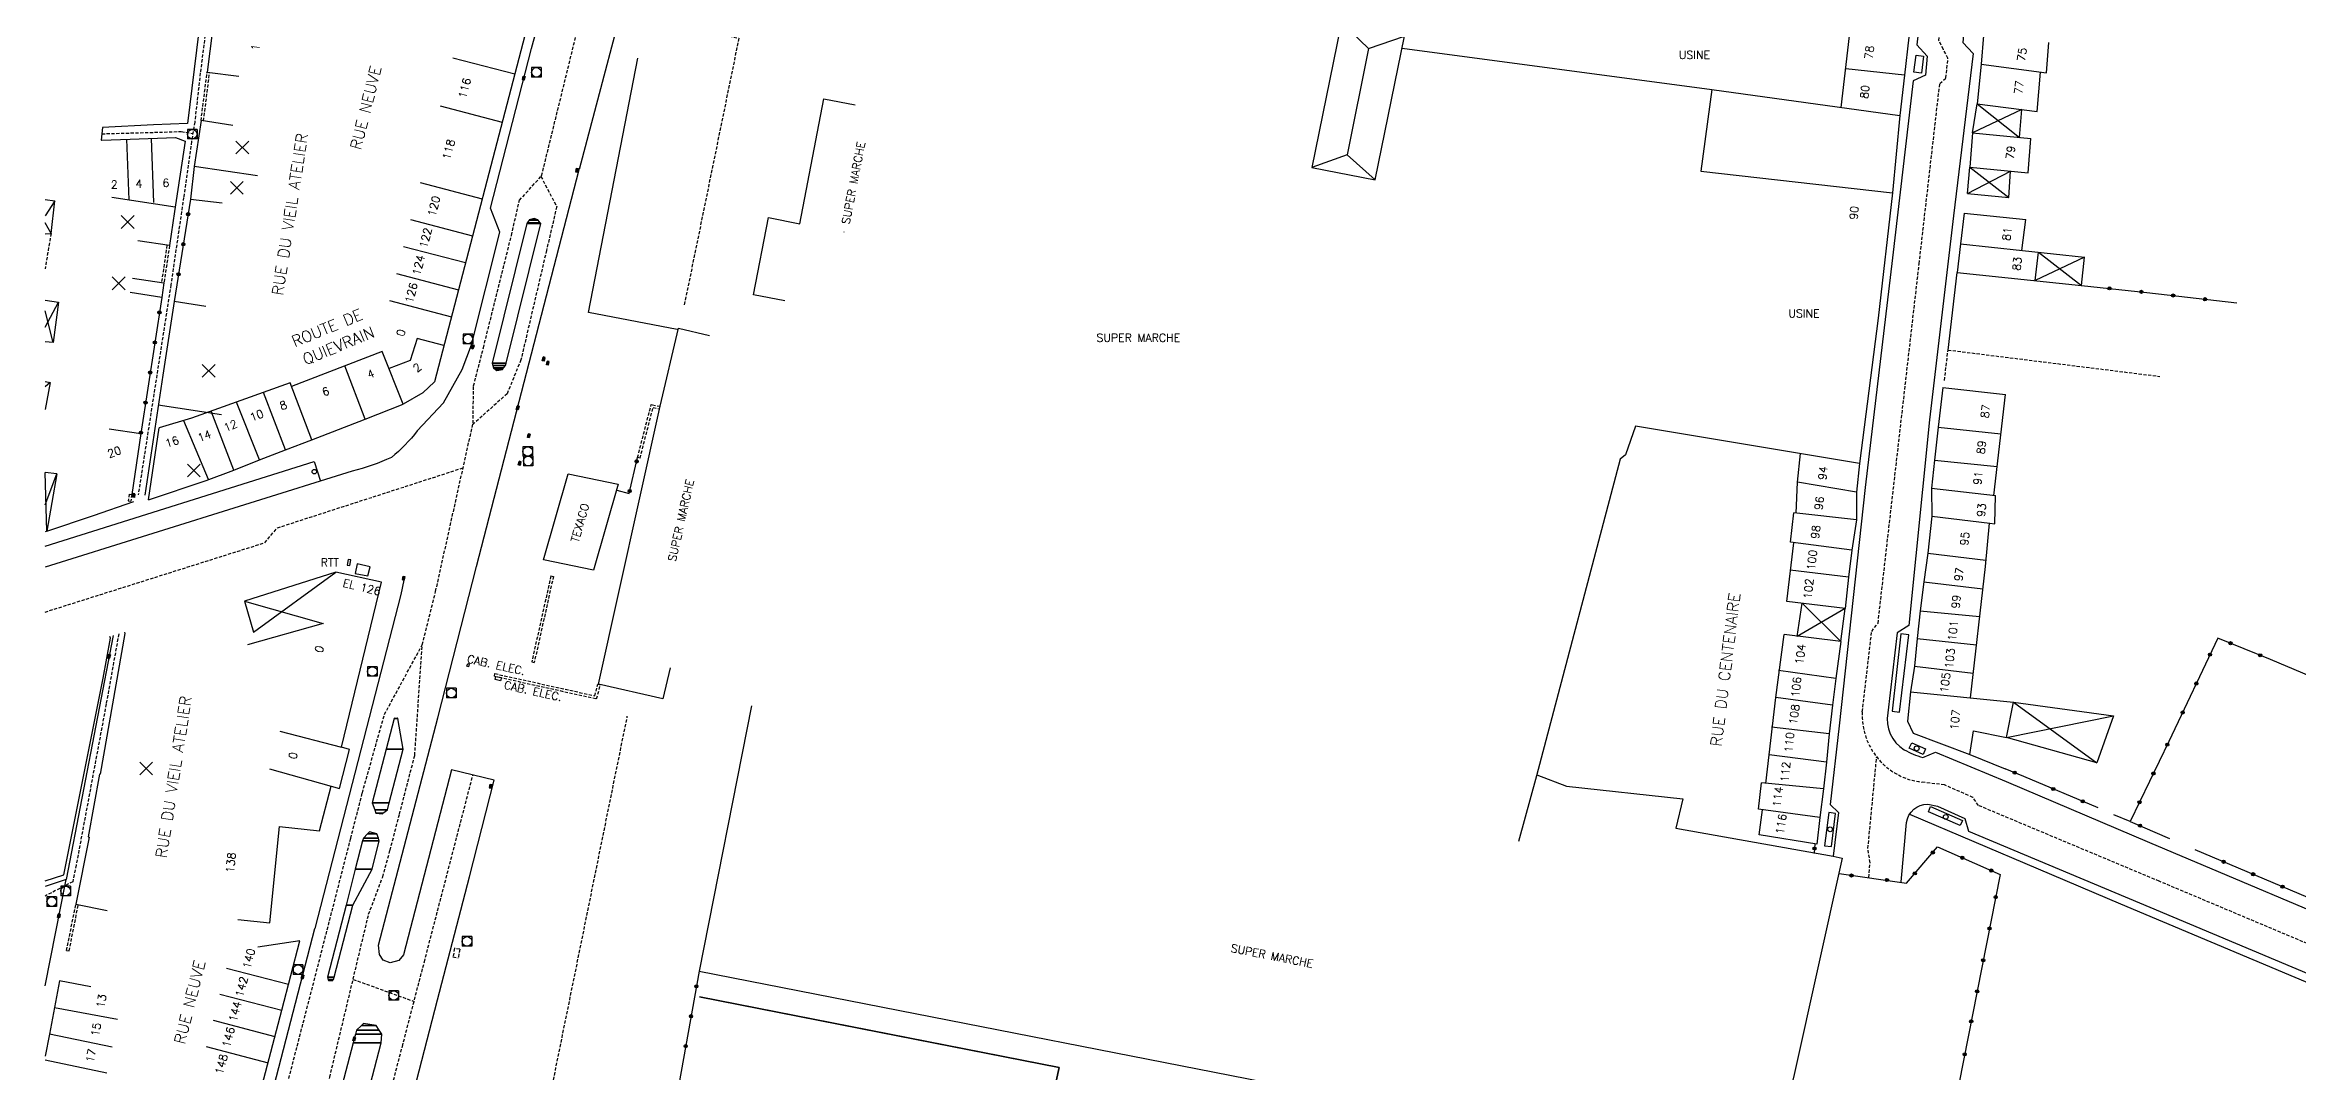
# Model space of a CAD drawing. Header units: millimetres. Extents: x 109000 to 110000, y 124000 to 125001.
# Drawn here: x 109000 to 109352, y 124335.9 to 124496.3 of the extents above; entities that cross this region are included whole.
import ezdxf
from ezdxf.enums import TextEntityAlignment as Align

# ---------------------------------------------------------------- set-up
doc = ezdxf.new("R2010")
doc.units = ezdxf.units.MM
doc.linetypes.add('DASHED', pattern=[0.75, 0.5, -0.25])
doc.layers.get('0').update_dxf_attribs({"linetype": 'CONTINUOUS'})
for name, color, linetype in [('W0001', 6, 'DASHED'), ('W0008', 7, 'CONTINUOUS'), ('W0100', 7, 'CONTINUOUS'), ('W0112', 1, 'DASHED'), ('W0322', 7, 'CONTINUOUS'), ('W0400', 7, 'CONTINUOUS'), ('W0420', 7, 'CONTINUOUS'), ('W0984', 7, 'CONTINUOUS'), ('W0989', 7, 'CONTINUOUS'), ('W0991', 7, 'CONTINUOUS'), ('W1102', 7, 'CONTINUOUS')]:
    doc.layers.add(name, color=color, linetype=linetype)
doc.styles.get("Standard").update_dxf_attribs({"font": 'romans.shx', "width": 0.85})

# ---------------------------------------------------------------- blocks, each defined once
blk = doc.blocks.new('t991o')
at = {"color": 0, "linetype": 'Continuous'}
for p, q in [((-1, 1), (1, -1)), ((-1, -1), (1, 1))]:
    blk.add_line(p, q, dxfattribs=at)
blk = doc.blocks.new('t322o')
at = {"color": 0, "linetype": 'Continuous'}
for radius in [0.25, 0.15]:
    blk.add_circle((0, 0), radius, dxfattribs=at)
blk = doc.blocks.new('T420')
for p, q in [((0.75, 0.75), (-0.75, 0.75)), ((-0.75, 0.75), (-0.75, -0.75)), ((0.75, 0.75), (0.75, -0.75)), ((0.75, -0.75), (-0.75, -0.75))]:
    blk.add_line(p, q)
blk.add_ellipse((0, 0), major_axis=(-0.53, 0.53), ratio=1, start_param=3.926991, end_param=10.210176)
blk = doc.blocks.new('T400')
for p, q in [((-0.15, 0.3), (0.15, 0.3)), ((-0.15, -0.25), (-0.15, 0.3)), ((-0.15, 0.15), (0.15, 0.15)), ((-0.15, 0), (0.15, 0)), ((0.15, 0.3), (0.15, -0.25)), ((-0.15, -0.15), (0.15, -0.15)), ((-0.15, -0.25), (-0.15, -0.3)), ((-0.15, -0.3), (0.15, -0.3)), ((0.15, -0.3), (0.15, -0.25))]:
    blk.add_line(p, q)

msp = doc.modelspace()

# ---------------------------------------------------------------- linework, layer by layer
at = {"layer": 'W0001'}
for p, q in [((109078.08, 124327.99), (109090.97, 124391.43)), ((109048.12, 124350.34), (109057.65, 124346.89))]:
    msp.add_line(p, q, dxfattribs=at)
for points in [[(109038.09, 124334.84), (109042.22, 124350.83), (109047.76, 124372.38), (109049.57, 124379.47), (109053.02, 124391.72), (109058.93, 124402.61), (109061.02, 124410.95), (109066.86, 124437.21), (109066.95, 124443.04), (109068.48, 124448.98), (109072.86, 124466.57), (109074.12, 124472.05), (109077.58, 124475.89), (109084.82, 124505.42)], [(109084.21, 124502.96), (109108.39, 124497.37), (109099.86, 124455.68)], [(109025.27, 124500.04), (109024.25, 124491.94), (109023.39, 124484.28), (109022.88, 124481.23), (109021.65, 124472.5), (109019.65, 124458.84), (109014.55, 124426.02)], [(109008.87, 124482.44), (109021.27, 124482.79), (109023.09, 124482.51)], [(109077.46, 124475.77), (109079.94, 124471.07), (109078.34, 124464.22), (109074.35, 124447.13), (109072.19, 124441.82), (109066.81, 124437.01)], [(109000, 124407.72), (109034.32, 124418.55), (109036.29, 124420.88), (109065.31, 124430.25)], [(109011.51, 124404.31), (109009.55, 124393.36), (109004.86, 124368.18), (109004.32, 124365.59), (109000, 124363.35)], [(109021.02, 124257.79), (109025.73, 124261.69), (109026.76, 124265.36), (109037.32, 124306.87), (109040.54, 124318.8), (109044.48, 124335.04), (109050.55, 124360.51), (109052.76, 124366.36), (109053.91, 124370.53), (109055.37, 124376.13), (109057.76, 124385.33), (109058.93, 124402.61)], [(109028.27, 124271.29), (109031.76, 124270.12), (109036.95, 124268.62), (109039.01, 124275.05), (109055.82, 124339.86), (109059.26, 124353.08), (109066.85, 124382.27)], [(109284.92, 124366.25), (109285.13, 124368.56), (109284.8, 124370.78), (109286.16, 124385.09)]]:
    msp.add_lwpolyline(points, dxfattribs=at)
msp.add_lwpolyline([(109417.98, 124328.29), (109398.76, 124336.85), (109396.29, 124337.89), (109330.29, 124365.67), (109302.06, 124377.5), (109301.2, 124378.76), (109296.74, 124380.72), (109293.19, 124381.15, -0.394738), (109283.92, 124392.13), (109285.38, 124404.7), (109286.37, 124405.98), (109292.8, 124462.14), (109296.02, 124490.3), (109296.99, 124491.17), (109297.3, 124494.25), (109296.59, 124495.62), (109295.89, 124496.99), (109296.11, 124500)], format="xyb", dxfattribs=at)
at = {"layer": 'W0008'}
for p, q in [((109124.82, 124467.1), (109124.81, 124467.07)), ((109000, 124349.3), (109003.28, 124365.94))]:
    msp.add_line(p, q, dxfattribs=at)
for points in [[(109058.16, 124436.01), (109062.26, 124440.4), (109065.18, 124445.63), (109066.61, 124449.46), (109071.04, 124467.09), (109069.57, 124470.84), (109075.98, 124495.76), (109083.67, 124523.71), (109086.61, 124533.39), (109089.98, 124543.93)], [(109098.82, 124533.11), (109096.57, 124526.25), (109092.55, 124511.4), (109083.46, 124476.85)], [(109292.84, 124500), (109292.45, 124496.35), (109294.07, 124494.58), (109293.8, 124491.61), (109291.87, 124490.73), (109288.62, 124463.06), (109284.38, 124427.16), (109280.31, 124389.97), (109278.88, 124377.68), (109280.22, 124376.4), (109279.36, 124369.57)], [(109292.34, 124494.7), (109293.49, 124494.58), (109293.17, 124491.93), (109291.99, 124492.09), (109292.34, 124494.7)], [(109098.74, 124451.87), (109084.88, 124454.51), (109092.6, 124494.28)], [(109046.19, 124288.63), (109061.31, 124347.16), (109066.29, 124366.34), (109070.18, 124381.47), (109063.51, 124383.07), (109056.01, 124354.19), (109055.28, 124353.27), (109053.94, 124352.91), (109052.84, 124353.33), (109052.23, 124354.21), (109052.12, 124355.68), (109061.36, 124391.21), (109067.42, 124414.82), (109083.46, 124476.85)], [(109000, 124418), (109042.05, 124431.24), (109043.01, 124428.16)], [(109056.03, 124412.69), (109055.59, 124410.45), (109042.17, 124358.29)], [(109010.62, 124404.06), (109003.28, 124365.94), (109000, 124364.82)], [(109288.56, 124392.21), (109289.72, 124392.1), (109291.17, 124404.14), (109289.95, 124404.31), (109288.56, 124392.21)], [(109291.64, 124387.31), (109293.78, 124386.35), (109293.41, 124385.47), (109291.23, 124386.43), (109291.64, 124387.31)], [(109279.08, 124371.09), (109279.72, 124376.23), (109278.69, 124376.38), (109277.99, 124371.18), (109279.08, 124371.09)], [(109294.56, 124377.34), (109299.57, 124375.13), (109299.21, 124374.39), (109294.26, 124376.53), (109294.56, 124377.34)], [(109011.31, 124239.42), (109027.52, 124301.76), (109042.17, 124358.29)], [(109102.24, 124347.6), (109130.33, 124342.07), (109158.42, 124336.54), (109154.12, 124316.88), (109147.46, 124318.26), (109100.63, 124327.45)], [(109147.46, 124318.26), (109154.12, 124316.88), (109158.42, 124336.54), (109102.24, 124347.6)]]:
    msp.add_lwpolyline(points, dxfattribs=at)
for points in [[(109300.15, 124500), (109299.89, 124499.74), (109299.62, 124496.7), (109301.24, 124495), (109298.14, 124469.64), (109294.43, 124437.75), (109291.16, 124405.62), (109289.34, 124404.45), (109287.88, 124391.95, 0.314191), (109290.47, 124386.22, 0.069377), (109293.37, 124385.02), (109295.34, 124385.84), (109306.38, 124381.26), (109328.8, 124371.71), (109366, 124355.98), (109398.93, 124341.96), (109400.38, 124339.83), (109410.14, 124335.57, 0.463651), (109414.4, 124338.53), (109413.79, 124349.59)], [(109058.16, 124436.01, -0.056681), (109054.11, 124431.87, -0.047689), (109048, 124429.74), (109000, 124414.73)], [(109289.98, 124365.55), (109290.81, 124374.84, -0.369099), (109294.15, 124377.73), (109295.64, 124377.41), (109299.96, 124375.46), (109300.53, 124373.51), (109328.85, 124361.59), (109364.4, 124346.67), (109394.88, 124333.9), (109397.76, 124334.29), (109404.18, 124331.53, -0.047692), (109408.97, 124328.52, -0.112584), (109413.97, 124321.5, -0.088261), (109415.46, 124315.43), (109417.34, 124294.98), (109420.15, 124265.09), (109421.64, 124250)], [(109420.36, 124250), (109418.83, 124267.11), (109416.07, 124295.79), (109414.36, 124315.26), (109413.83, 124317.84, 0.087143), (109411.06, 124323.41, 0.102292), (109405.39, 124327.91), (109372.21, 124341.92), (109324.31, 124362.09), (109311.46, 124367.55), (109291.36, 124376.11)]]:
    msp.add_lwpolyline(points, format="xyb", dxfattribs=at)
at = {"layer": 'W0100'}
for points in [[(109104.22, 124643.51), (109109.35, 124642.48), (109108.78, 124642.03), (109112.46, 124640.85), (109112.6, 124641.24), (109119.12, 124638.64), (109119.11, 124638.67), (109127.48, 124633.07), (109117.49, 124618.04), (109112.18, 124605.29), (109107.78, 124594.73), (109104.78, 124587.67), (109101.08, 124589.79), (109097.95, 124579.92), (109100.91, 124578.43), (109094.65, 124563.15), (109088.35, 124543.75), (109085.29, 124534.2), (109079.17, 124513.9), (109075.88, 124501.41), (109060.83, 124443.7), (109059, 124441.97)], [(109034.15, 124515.17), (109029.24, 124516.09), (109027.66, 124507.62), (109026.62, 124502.31), (109025.32, 124492.09), (109030.28, 124491.45)], [(109020.4, 124507.4), (109025.32, 124506.52), (109024.34, 124501.03), (109022.23, 124484.07), (109016.94, 124483.83), (109008.97, 124483.43), (109008.77, 124481.45), (109008.8, 124481.44), (109013.31, 124481.6), (109020.39, 124481.84), (109021.89, 124481.31), (109020.21, 124470.28), (109019.44, 124464.97), (109014.49, 124465.7)], [(109202.67, 124499.73), (109202.38, 124499.15), (109197.91, 124477.19), (109207.83, 124475.24), (109212.4, 124497.69), (109202.67, 124499.73), (109206.76, 124495.75), (109203.45, 124479.13), (109197.91, 124477.19)], [(109280.62, 124486.55), (109282.19, 124500)], [(109206.76, 124495.75), (109212.4, 124497.69)], [(109212.02, 124495.82), (109260.42, 124489.36), (109258.69, 124476.6), (109288.64, 124473.2), (109286.39, 124453.64), (109283.49, 124430.93), (109248.48, 124436.76), (109246.92, 124432.29), (109246.09, 124431.59), (109233.02, 124382.15), (109230.2, 124371.85)], [(109291.18, 124497.51), (109290.53, 124491.59)], [(109302.84, 124497.8), (109302.46, 124493.32)], [(109312.71, 124491.94), (109313.05, 124496.68)], [(109290.53, 124491.59), (109281.32, 124492.6)], [(109290.53, 124491.59), (109289.8, 124485.3)], [(109302.46, 124493.32), (109301.84, 124487.13)], [(109302.46, 124493.32), (109312.71, 124491.94)], [(109311.26, 124485.9), (109311.74, 124492.07)], [(109115.57, 124456.32), (109110.66, 124457.28), (109113.02, 124469.35), (109117.94, 124468.39), (109121.68, 124487.9), (109126.59, 124486.96)], [(109260.42, 124489.36), (109289.8, 124485.3), (109288.64, 124473.2)], [(109029.32, 124483.75), (109024.37, 124484.49), (109023.28, 124477.32), (109022.72, 124472.22), (109027.69, 124471.67)], [(109301.15, 124482.58), (109301.84, 124487.13), (109308.45, 124481.88), (109308.86, 124486.21), (109301.15, 124482.58)], [(109301.84, 124487.13), (109311.26, 124485.9)], [(109301.15, 124482.58), (109300.74, 124477.24)], [(109301.15, 124482.58), (109310.23, 124481.71)], [(109309.82, 124476.35), (109310.23, 124481.71)], [(109203.45, 124479.13), (109207.83, 124475.24)], [(109300.33, 124473.12), (109300.74, 124477.24), (109306.8, 124472.5)], [(109300.74, 124477.24), (109309.82, 124476.35)], [(109300.33, 124473.12), (109306.8, 124472.5), (109307.08, 124476.62)], [(109300.33, 124473.12), (109307.08, 124476.62)], [(109000, 124472.19), (109001.52, 124471.96), (109000, 124469.64)], [(109000, 124466.82), (109000.93, 124466.88), (109001.52, 124471.96)], [(109299.81, 124470.03), (109299.24, 124465.24)], [(109299.81, 124470.03), (109309.48, 124469.06)], [(109000.93, 124466.88), (109000, 124468.54)], [(109308.85, 124464.2), (109309.48, 124469.06)], [(109299.24, 124465.24), (109298.75, 124460.79)], [(109299.24, 124465.24), (109318.62, 124463.16)], [(109318.62, 124463.16), (109310.91, 124459.52), (109311.42, 124463.93), (109318.14, 124458.76), (109318.62, 124463.16)], [(109013.64, 124459.89), (109018.58, 124459.13), (109018.23, 124456.88), (109013.29, 124457.64)], [(109297.31, 124448.66), (109298.75, 124460.79)], [(109298.75, 124460.79), (109318.14, 124458.76)], [(109000, 124456.44), (109002.11, 124456.14), (109001.26, 124449.84), (109000, 124449.92)], [(109000, 124452.24), (109002.11, 124456.14)], [(109025.13, 124455.47), (109020.19, 124456.25), (109018.38, 124444.71), (109015.57, 124425.96)], [(109001.26, 124449.84), (109000, 124454.76)], [(109097.65, 124399.02), (109096.52, 124394.15), (109086.45, 124396.48), (109096.1, 124439.87), (109098.96, 124452.07), (109103.83, 124450.93)], [(109058.14, 124450.45), (109057.04, 124447.03), (109053.74, 124445.78)], [(109062.3, 124449.36), (109058.14, 124450.45)], [(109052.69, 124448.43), (109038.5, 124442.98)], [(109050.02, 124437.86), (109046.82, 124446.18)], [(109055.96, 124440.21), (109052.69, 124448.43)], [(109000, 124443.72), (109000.8, 124443.59), (109000.01, 124439.34)], [(109000.8, 124443.59), (109000, 124442.9)], [(109038.3, 124443.51), (109022.86, 124437.99)], [(109037.58, 124433.09), (109034.11, 124442.01)], [(109041.67, 124434.64), (109038.3, 124443.51)], [(109059, 124441.97), (109055.96, 124440.21)], [(109296.49, 124442.82), (109295.79, 124436.62)], [(109296.49, 124442.82), (109306.29, 124441.71)], [(109304.45, 124425.94), (109306.29, 124441.71)], [(109029.47, 124429.91), (109025.95, 124439.09)], [(109033.48, 124431.5), (109029.92, 124440.51)], [(109050.02, 124437.86), (109055.96, 124440.21)], [(109010.01, 124436.36), (109014.96, 124435.63), (109013.54, 124426.09)], [(109016.16, 124425.23), (109017.83, 124436.52)], [(109025.55, 124428.41), (109021.66, 124437.59)], [(109037.58, 124433.09), (109041.67, 124434.64)], [(109041.67, 124434.64), (109050.02, 124437.86)], [(109295.79, 124436.62), (109295.22, 124431.47)], [(109295.79, 124436.62), (109305.58, 124435.56)], [(109029.47, 124429.91), (109033.48, 124431.5)], [(109033.48, 124431.5), (109037.58, 124433.09)], [(109273.57, 124423.17), (109273.77, 124428), (109274.27, 124432.47)], [(109295.22, 124431.47), (109294.73, 124427.1)], [(109295.22, 124431.47), (109304.98, 124430.45)], [(109000.29, 124420.35), (109000, 124429.5)], [(109000, 124424.49), (109001.84, 124429.29), (109000, 124429.5)], [(109001.84, 124429.29), (109000.29, 124420.35)], [(109016.16, 124425.23), (109025.17, 124428.26)], [(109025.17, 124428.26), (109029.47, 124429.91)], [(109077.89, 124415.9), (109081.73, 124429.31), (109089.54, 124427.68), (109085.7, 124414.27), (109077.89, 124415.9)], [(109283, 124426.44), (109273.77, 124428)], [(109283.49, 124430.93), (109283, 124426.44)], [(109007.57, 124422.83), (109013.87, 124425.01)], [(109283, 124426.44), (109283, 124422.13)], [(109294.73, 124427.1), (109304.72, 124425.91)], [(109294.73, 124427.1), (109294.76, 124422.69)], [(109303.84, 124421.59), (109304.64, 124421.5), (109304.72, 124425.91)], [(109000.29, 124420.35), (109007.57, 124422.83)], [(109272.68, 124418.62), (109273.2, 124423.21)], [(109283, 124422.13), (109273.2, 124423.21)], [(109283, 124422.13), (109282.26, 124417.41)], [(109294.76, 124422.69), (109294.14, 124416.92)], [(109294.76, 124422.69), (109303.84, 124421.59)], [(109303.15, 124414.86), (109303.81, 124421.59)], [(109000.29, 124420.35), (109000, 124420.26)], [(109272.11, 124409.39), (109273.2, 124418.55)], [(109282.26, 124417.41), (109272.68, 124418.62)], [(109282.26, 124417.41), (109281.74, 124413.16)], [(109294.14, 124416.92), (109293.52, 124412.45)], [(109294.14, 124416.92), (109303.24, 124415.82)], [(109045.45, 124413.93), (109031.15, 124409.44), (109043.45, 124405.93), (109031.61, 124402.6)], [(109032.54, 124404.56), (109045.45, 124413.93)], [(109052.56, 124412.39), (109045.45, 124413.93)], [(109047.18, 124415.05), (109047.6, 124414.99), (109047.75, 124415.87), (109047.35, 124415.93), (109047.18, 124415.05)], [(109048.74, 124415.27), (109048.43, 124413.75), (109050.45, 124413.37), (109050.79, 124414.77), (109048.74, 124415.27)], [(109281.74, 124413.16), (109272.63, 124414.24)], [(109300.8, 124394.32), (109303.15, 124414.86)], [(109030.14, 124359.67), (109035.12, 124359.18), (109036.62, 124374.23), (109042.86, 124373.52), (109044.72, 124380.53), (109046.02, 124380.17), (109047.59, 124386.27), (109046.34, 124386.59), (109052.56, 124412.39)], [(109281.74, 124413.16), (109281.22, 124408.3)], [(109293.52, 124412.45), (109292.97, 124407.92)], [(109293.52, 124412.45), (109302.75, 124411.34)], [(109031.15, 124409.44), (109031.15, 124409.44), (109032.54, 124404.56)], [(109281.22, 124408.3), (109272.11, 124409.39)], [(109273.75, 124403.89), (109274.5, 124409.1), (109280.57, 124403.1), (109281.22, 124408.3), (109273.75, 124403.89)], [(109292.97, 124407.92), (109292.49, 124403.59)], [(109292.97, 124407.92), (109302.25, 124407)], [(109000, 124365.71), (109002.92, 124366.66), (109009.07, 124397.41), (109010.21, 124403.64), (109010.12, 124403.92)], [(109012.39, 124404.59), (109012.47, 124404.38), (109008.6, 124382.4), (109008.5, 124382.4), (109006.75, 124372.58), (109006.87, 124372.54), (109004.81, 124362.07), (109009.71, 124361.1)], [(109270.38, 124394.39), (109271.72, 124404.23)], [(109280.57, 124403.1), (109271.72, 124404.23)], [(109280.57, 124403.1), (109279.79, 124397.34)], [(109292.49, 124403.59), (109292.08, 124399.26)], [(109292.49, 124403.59), (109301.75, 124402.59)], [(109066.16, 124399.18), (109065.92, 124399.26), (109066.04, 124399.66), (109066.27, 124399.59), (109066.16, 124399.18)], [(109292.08, 124399.26), (109291.46, 124395.28)], [(109292.08, 124399.26), (109301.24, 124398.19)], [(109071.18, 124396.99), (109070.34, 124397.16), (109070.45, 124397.66), (109071.29, 124397.49), (109071.18, 124396.99)], [(109279.79, 124397.34), (109270.83, 124398.57)], [(109279.79, 124397.34), (109279.27, 124393.18)], [(109110.38, 124393.09), (109102.18, 124351.59), (109213.8, 124329.76), (109211.8, 124319.79), (109218.55, 124318.44), (109220.46, 124328.3), (109269.5, 124318.85), (109270.45, 124323.76)], [(109268.86, 124380.96), (109270.38, 124394.39)], [(109279.27, 124393.18), (109270.38, 124394.39)], [(109279.27, 124393.18), (109278.75, 124388.71)], [(109291.46, 124395.28), (109290.98, 124390.67)], [(109291.46, 124395.28), (109307.55, 124393.63)], [(109306.45, 124388.13), (109307.55, 124393.63), (109323.16, 124391.5), (109320.55, 124384.15), (109306.45, 124388.13), (109323.16, 124391.5)], [(109307.55, 124393.63), (109320.55, 124384.15)], [(109278.75, 124388.71), (109269.74, 124389.76)], [(109278.75, 124388.71), (109278.32, 124384.29)], [(109290.98, 124390.67), (109291.87, 124388.82)], [(109291.87, 124388.82), (109300.74, 124385.45)], [(109300.74, 124385.45), (109301.29, 124389.16), (109306.45, 124388.13)], [(109278.32, 124384.29), (109269.38, 124385.42)], [(109300.74, 124385.45), (109306.25, 124383.25)], [(109233.05, 124382.27), (109237.68, 124380.5), (109255.87, 124378.52), (109254.76, 124373.94), (109279.36, 124369.57)], [(109278.32, 124384.29), (109277.84, 124380.08)], [(109267.72, 124376.92), (109268.16, 124381.04)], [(109277.84, 124380.08), (109268.16, 124381.04)], [(109277.84, 124380.08), (109277.27, 124375.62)], [(109277.27, 124375.62), (109267.72, 124376.92)], [(109267.82, 124372.89), (109268.3, 124376.82)], [(109277.27, 124375.62), (109276.8, 124371.46)], [(109325.77, 124375.01), (109323.23, 124376.04)], [(109276.8, 124371.46), (109267.82, 124372.89)], [(109279.36, 124369.57), (109280.79, 124369.25), (109273.25, 124335.49), (109270.45, 124323.76)], [(109000, 124302.76), (109024.32, 124296.97), (109029.67, 124317.5), (109036.99, 124345.52), (109039.79, 124356.37), (109033.23, 124355.37)], [(109007.16, 124349.18), (109002.25, 124350.09), (109000.71, 124341.79), (109000, 124338.32)]]:
    msp.add_lwpolyline(points, dxfattribs=at)
at = {"layer": 'W0100', "flags": 128}
msp.add_lwpolyline([(109022.86, 124437.99), (109017.83, 124436.52)], dxfattribs=at)
at = {"layer": 'W0100'}
for centre, radius in [((109042.07, 124429.66), 0.352), ((109292.41, 124386.43), 0.371), ((109296.96, 124375.72), 0.371), ((109278.89, 124373.78), 0.371)]:
    msp.add_circle(centre, radius, dxfattribs=at)
at = {"layer": 'W0112'}
for p, q in [((109092.96, 124431.77), (109092.57, 124431.87)), ((109013, 124425.11), (109013.4, 124425.06)), ((109013.14, 124426.15), (109013.54, 124426.09)), ((109079.03, 124413.37), (109079.42, 124413.28)), ((109076.04, 124399.94), (109076.43, 124399.85)), ((109070.2, 124397.71), (109070.29, 124398.1)), ((109086.35, 124396.43), (109086.74, 124396.33)), ((109003.37, 124354.85), (109003.76, 124354.77)), ((109063.73, 124353.83), (109064.55, 124353.68)), ((109064.79, 124355.04), (109064.55, 124353.68))]:
    msp.add_line(p, q, dxfattribs=at)
for points in [[(109024.37, 124484.49), (109025.32, 124492.09)], [(109024.77, 124484.45), (109025.71, 124492.04)], [(109000.93, 124466.88), (109000, 124461.34)], [(109019.04, 124465.03), (109018.19, 124459.19)], [(109019.44, 124464.97), (109018.58, 124459.13)], [(109296.76, 124443.92), (109297.31, 124448.66), (109330.38, 124444.54)], [(109092.57, 124431.87), (109094.71, 124440.14), (109094.88, 124440.1), (109096.1, 124439.87)], [(109092.96, 124431.77), (109095, 124439.67), (109096.03, 124439.47)], [(109013.14, 124426.15), (109013, 124425.11)], [(109013.54, 124426.09), (109013.4, 124425.06)], [(109079.03, 124413.37), (109076.04, 124399.94)], [(109079.42, 124413.28), (109076.43, 124399.85)], [(109070.2, 124397.71), (109086.18, 124394.17), (109086.74, 124396.33)], [(109070.29, 124398.1), (109085.89, 124394.64), (109086.35, 124396.43)], [(109003.37, 124354.85), (109004.81, 124362.07)], [(109003.76, 124354.77), (109005.2, 124361.99)], [(109064.79, 124355.04), (109063.98, 124355.19), (109063.73, 124353.83)]]:
    msp.add_lwpolyline(points, dxfattribs=at)
at = {"layer": 'W0322'}
for p, q in [((109022.72, 124472.22), (109020.19, 124456.25)), ((109018.23, 124456.88), (109014.96, 124435.63)), ((109102.18, 124351.59), (109097.89, 124327.66))]:
    msp.add_line(p, q, dxfattribs=at)
for points in [[(109318.14, 124458.76), (109328.39, 124457.66), (109342.41, 124456.01)], [(109089.35, 124426.78), (109091.24, 124426.23), (109092.57, 124431.87)], [(109347.71, 124400.29), (109339.46, 124403.66), (109331.82, 124387.51)], [(109391.74, 124381.91), (109370.6, 124390.61), (109347.71, 124400.29)], [(109331.82, 124387.51), (109325.77, 124375.01), (109331.89, 124372.33)], [(109309.13, 124382.02), (109306.25, 124383.25)], [(109320.75, 124377.14), (109309.13, 124382.02)], [(109335.88, 124370.61), (109376.11, 124353.57), (109391.23, 124380.85)], [(109276.51, 124371.5), (109276.38, 124370.02)], [(109280.31, 124366.89), (109290.81, 124365.39), (109295.68, 124371.03), (109305.45, 124366.72), (109296.86, 124323.14), (109291.1, 124293.88)]]:
    msp.add_lwpolyline(points, dxfattribs=at)
at = {"layer": 'W1102'}
for p, q in [((109063.69, 124494.31), (109073.37, 124491.79)), ((109061.73, 124486.8), (109071.41, 124484.28)), ((109013.12, 124472.14), (109012.79, 124481.58)), ((109016.97, 124471.72), (109016.63, 124481.71)), ((109033.18, 124475.85), (109023.29, 124477.35)), ((109058.61, 124474.82), (109068.29, 124472.3)), ((109010.44, 124472.54), (109020.33, 124471.04)), ((109057.1, 124469.03), (109066.77, 124466.5)), ((109056, 124464.83), (109065.68, 124462.31)), ((109054.9, 124460.6), (109064.58, 124458.07)), ((109053.8, 124456.38), (109063.48, 124453.86)), ((109027.56, 124438.54), (109017.67, 124440.02)), ((109036.66, 124389.09), (109046.34, 124386.59)), ((109035.09, 124383.21), (109044.72, 124380.53)), ((109028.36, 124352.08), (109038.04, 124349.57)), ((109027.31, 124348.04), (109036.99, 124345.51)), ((109011.31, 124344.09), (109001.47, 124345.9)), ((109026.25, 124343.96), (109035.92, 124341.43)), ((109010.51, 124339.76), (109000.71, 124341.77)), ((109025.17, 124339.84), (109034.85, 124337.31)), ((109009.67, 124335.7), (109000, 124337.69))]:
    msp.add_line(p, q, dxfattribs=at)

# ---------------------------------------------------------------- block references
at = {"layer": 'W0322'}
for p, rotation in [((109022.35, 124469.87), 260.9832373425435), ((109021.6, 124465.18), 260.9832373425435), ((109020.86, 124460.49), 260.9832373425435), ((109322.54, 124458.29), 353.8759550366733), ((109327.51, 124457.75), 353.8759550366733), ((109332.48, 124457.18), 353.2956648370504), ((109337.45, 124456.59), 353.2956648370504), ((109017.87, 124454.53), 261.2290091953132), ((109017.15, 124449.83), 261.2290091953132), ((109016.42, 124445.14), 261.2290091953132), ((109015.7, 124440.44), 261.2290091953132), ((109014.98, 124435.75), 261.2290091953132), ((109092.42, 124431.25), 76.7720073920811), ((109091.34, 124426.63), 76.7720073920811), ((109341.44, 124402.85), 157.8047641794742), ((109338.23, 124401.07), 244.698417607872), ((109346.07, 124400.96), 157.8047641794742), ((109336.1, 124396.55), 244.698417607872), ((109333.96, 124392.03), 244.698417607872), ((109331.57, 124387), 244.176865782993), ((109307.73, 124382.62), 156.8185832207801), ((109329.4, 124382.5), 244.176865782993), ((109313.74, 124380.08), 157.2287678000918), ((109318.35, 124378.15), 157.2287678000918), ((109327.22, 124378), 244.176865782993), ((109327.31, 124374.34), 336.354290119213), ((109276.45, 124370.78), 264.7660212230583), ((109294.94, 124370.17), 47.60277972167675), ((109299.54, 124369.33), 336.0551107299407), ((109304.07, 124367.33), 336.0551107299407), ((109340.37, 124368.71), 337.0434203403957), ((109282.22, 124366.56), 352.2921471048801), ((109287.77, 124365.86), 352.2921471048801), ((109292.12, 124366.9), 47.60277972167675), ((109344.97, 124366.76), 337.0434203403957), ((109349.58, 124364.81), 337.0434203403957), ((109304.75, 124363.18), 259.4029407202086), ((109303.79, 124358.28), 259.4029407202086), ((109302.81, 124353.31), 259.4029407202086), ((109101.76, 124349.25), 259.8375724280513), ((109301.85, 124348.46), 259.4029407202086), ((109100.92, 124344.58), 259.8375724280513), ((109300.93, 124343.77), 259.4029407202086), ((109100.08, 124339.9), 259.8375724280513), ((109299.91, 124338.63), 259.4029407202086)]:
    msp.add_blockref('t322o', p, dxfattribs=dict(at, rotation=rotation))
at = {"layer": 'W0400'}
for p, rotation in [((109074.79, 124491.13), 345.8377666662796), ((109083.12, 124476.76), 344.6770905156458), ((109066.82, 124449.15), 158.2601742425958), ((109077.9, 124447.25), 167.0544379216951), ((109078.53, 124446.59), 168.7484617884747), ((109073.84, 124439.62), 165.8441083371064), ((109075.58, 124435.25), 166.9279114499119), ((109074.14, 124430.96), 165.5117553873914), ((109013.86, 124425.93), 171.9604166411203), ((109056.02, 124413.02), 349.9714488290709), ((109010, 124400.79), 347.4035038607419), ((109069.63, 124380.52), 345.0601786748726), ((109002.16, 124360.26), 167.431921972594), ((109040.22, 124350.74), 345.5932911357773), ((109048.3, 124341.01), 165.007175912064)]:
    msp.add_blockref('T400', p, dxfattribs=dict(at, rotation=rotation))
at = {"layer": 'W0420'}
for p in [(109076.77, 124492.03), (109022.99, 124482.38), (109066.06, 124450.38), (109075.41, 124432.8), (109075.48, 124431.33), (109051.13, 124398.43), (109063.47, 124395.06), (109003.23, 124364.15), (109001.05, 124362.48), (109065.93, 124356.26), (109039.52, 124351.87), (109054.48, 124347.81)]:
    msp.add_blockref('T420', p, dxfattribs=at)
at = {"layer": 'W0991', "rotation": 90}
for p in [(109030.82, 124480.3), (109029.96, 124474.01), (109012.9, 124468.65), (109011.49, 124459.07), (109025.57, 124445.42), (109023.23, 124429.84), (109015.79, 124383.29)]:
    msp.add_blockref('t991o', p, dxfattribs=at)

# ---------------------------------------------------------------- texts
at = {"layer": 'W0984'}
for s, rotation, p in [('EL 126', 346.2501, (109049.5, 124411.61)), ('CAB. ELEC.', 347.5219, (109070.48, 124399.46)), ('CAB. ELEC.', 347.5219, (109076.25, 124395.38))]:
    msp.add_text(s, height=1.25, rotation=rotation, dxfattribs=at).set_placement(p, align=Align.MIDDLE)
at = {"layer": 'W0989'}
for s, rotation, p in [('RUE NEUVE', 75.9983, (109050.1, 124486.51)), ('RUE DU VIEIL ATELIER', 81.1707, (109038.24, 124469.87)), ('ROUTE DE ', 22.2536, (109044.62, 124452.34)), ('QUIEVRAIN', 22.2536, (109045.88, 124449.26)), ('RUE DU CENTENAIRE', 82.9888, (109262.51, 124398.73)), ('RUE DU VIEIL ATELIER', 81.1707, (109020.07, 124381.96)), ('RUE NEUVE', 75.9983, (109022.59, 124346.78))]:
    msp.add_text(s, height=1.75, rotation=rotation, dxfattribs=at).set_placement(p, align=Align.MIDDLE)
at = {"layer": 'W0991'}
for s, rotation, p in [('1', 82.7339, (109032.87, 124495.97)), ('78', 83.7314, (109285, 124495.15)), ('75', 81.9887, (109308.86, 124494.83)), ('116', 75.382, (109065.56, 124489.57)), ('80', 83.3708, (109284.31, 124488.99)), ('77', 84.1557, (109308.38, 124489.68)), ('118', 75.3827, (109063.06, 124479.99)), ('SUPER MARCHE', 79.146, (109126.29, 124474.77)), ('79', 83.3279, (109307.07, 124479.51)), ('2', 1.9846, (109010.81, 124474.51)), ('4', 1.983, (109014.67, 124474.64)), ('6', 1.9783, (109018.88, 124474.79)), ('120', 75.3835, (109060.75, 124471.15)), ('90', 85.2925, (109282.62, 124470.09)), ('122', 75.3838, (109059.45, 124466.17)), ('81', 83.2847, (109306.52, 124466.8)), ('124', 75.3835, (109058.35, 124461.93)), ('83', 83.6546, (109308.1, 124462.13)), ('126', 75.3831, (109057.22, 124457.6)), ('0', 75.3834, (109055.59, 124451.36)), ('4', 21.6788, (109050.89, 124444.94)), ('2', 39.346, (109058.13, 124445.92)), ('6', 21.0425, (109043.83, 124442.19)), ('10', 21.2345, (109033.06, 124438.44)), ('8', 20.7725, (109037.22, 124440.03)), ('87', 83.5116, (109303.15, 124439.09)), ('16', 18.5726, (109019.83, 124434.32)), ('14', 20.9849, (109024.89, 124435.24)), ('12', 21.5985, (109028.96, 124436.83)), ('20', 20.121, (109010.82, 124432.73)), ('89', 83.7408, (109302.51, 124433.45)), ('SUPER MARCHE', 77.3799, (109099.35, 124422.05)), ('94', 83.7127, (109277.75, 124429.42)), ('91', 83.5531, (109301.98, 124428.67)), ('TEXACO', 74.0067, (109083.57, 124421.67)), ('96', 82.498, (109277.18, 124424.73)), ('93', 84.0306, (109302.53, 124423.65)), ('98', 83.4953, (109276.63, 124420.24)), ('100', 83.4748, (109276.05, 124415.85)), ('95', 83.6546, (109299.92, 124419.19)), ('97', 82.9778, (109299.03, 124413.62)), ('102', 83.986, (109275.51, 124411.36)), ('99', 84.5552, (109298.56, 124409.34)), ('101', 83.4483, (109298.08, 124404.81)), ('0', 76.448, (109042.84, 124401.92)), ('104', 82.7949, (109274.25, 124401.12)), ('103', 83.5531, (109297.59, 124400.49)), ('106', 84.2847, (109273.6, 124396)), ('105', 82.8691, (109296.86, 124396.69)), ('108', 81.8632, (109273.29, 124391.73)), ('107', 83.8483, (109298.41, 124390.88)), ('110', 84.3647, (109272.51, 124387.36)), ('0', 75.1051, (109038.75, 124385.29)), ('112', 85.1656, (109271.91, 124382.75)), ('114', 82.498, (109270.72, 124378.86)), ('116', 81.6273, (109271.25, 124374.59)), ('138', 84.2943, (109029.02, 124368.57)), ('140', 75.501, (109031.84, 124353.58)), ('SUPER MARCHE', 348.901, (109191.7, 124354)), ('142', 75.4982, (109030.71, 124349.19)), ('13', 79.5362, (109008.79, 124346.95)), ('144', 75.3586, (109029.7, 124345.3)), ('15', 79.5339, (109007.96, 124342.5)), ('17', 78.3775, (109007.16, 124338.41)), ('146', 75.3548, (109028.66, 124341.32)), ('148', 75.3552, (109027.55, 124337.07))]:
    msp.add_text(s, height=1.25, rotation=rotation, dxfattribs=at).set_placement(p, align=Align.MIDDLE)
for s, p in [('USINE', (109257.69, 124494.77)), ('USINE', (109274.81, 124454.38)), ('SUPER MARCHE', (109170.81, 124450.57)), ('RTT', (109044.49, 124415.47))]:
    msp.add_text(s, height=1.25, dxfattribs=at).set_placement(p, align=Align.MIDDLE)

# ---------------------------------------------------------------- meshes
at = {"layer": 'W0008'}
mesh = msp.add_polyface(dxfattribs=at)
corners = [(109070.57, 124445.44), (109070.57, 124445.44), (109071.46, 124445.6), (109070.38, 124445.6), (109071.65, 124445.85), (109070.07, 124445.85), (109071.93, 124446.23), (109069.97, 124446.23), (109072.02, 124446.59), (109069.86, 124446.59), (109077.45, 124468.41), (109075.27, 124468.41), (109077.35, 124468.53), (109075.3, 124468.53), (109077.03, 124468.97), (109075.62, 124468.97), (109076.97, 124468.99), (109075.63, 124468.99), (109076.41, 124469.19)]
mesh.append_faces([[corners[k] for k in face] for face in [(0, 1, 2, 3), (3, 2, 4, 5), (5, 4, 6, 7), (7, 6, 8, 9), (9, 8, 10, 11), (11, 10, 12, 13), (13, 12, 14, 15), (15, 14, 16, 17), (17, 16, 18, 18)]], dxfattribs={"vtx0": -1, "vtx2": -1})
mesh = msp.add_polyface(dxfattribs=at)
corners = [(109052.7, 124376.21), (109052.78, 124376.28), (109051.68, 124376.28), (109053.48, 124376.83), (109051.5, 124376.83), (109053.48, 124376.83), (109051.13, 124377.93), (109053.77, 124377.93), (109053.31, 124386.29), (109055.94, 124386.29), (109054.56, 124391.09), (109054.82, 124391.09), (109055.11, 124391.09), (109054.57, 124391.12), (109055.06, 124391.12), (109055.11, 124391.12), (109055.1, 124391.13)]
mesh.append_faces([[corners[k] for k in face] for face in [(0, 0, 1, 2), (2, 1, 3, 4), (4, 5, 7, 6), (6, 7, 9, 8), (8, 9, 12, 10), (10, 11, 13, 13), (11, 12, 15, 14), (14, 15, 16, 16)]], dxfattribs={"vtx0": -1, "vtx2": -1})
mesh = msp.add_polyface(dxfattribs=at)
corners = [(109044.86, 124350.1), (109044.28, 124350.16), (109044.92, 124350.16), (109044.23, 124350.33), (109045.09, 124350.33), (109044.12, 124350.66), (109045.18, 124350.66), (109047.03, 124361.93), (109048.09, 124361.93), (109048.47, 124367.53), (109051.1, 124367.53), (109049.62, 124371.98), (109052.21, 124371.98), (109049.73, 124372.39), (109052.08, 124372.39), (109049.73, 124372.39), (109051.86, 124373.07), (109050.38, 124373.07), (109050.68, 124373.37)]
mesh.append_faces([[corners[k] for k in face] for face in [(0, 0, 2, 1), (1, 2, 4, 3), (3, 4, 6, 5), (5, 6, 8, 7), (7, 8, 10, 9), (9, 10, 12, 11), (11, 12, 14, 13), (15, 14, 16, 17), (17, 16, 18, 18)]], dxfattribs={"vtx0": -1, "vtx2": -1})
mesh = msp.add_polyface(dxfattribs=at)
corners = [(109033.87, 124274.55), (109035.22, 124275.22), (109032.59, 124275.22), (109035.33, 124275.45), (109032.16, 124275.45), (109036.07, 124277.02), (109031.87, 124277.02), (109036.13, 124277.25), (109031.82, 124277.25), (109036.73, 124279.56), (109032.4, 124279.56), (109037.94, 124284.25), (109036.15, 124284.25), (109043.22, 124304.62), (109041.43, 124304.62), (109043.22, 124304.62), (109042.24, 124307.75), (109044.03, 124307.75), (109041.23, 124313.97), (109045.64, 124313.97), (109048.14, 124340.42), (109052.49, 124340.42), (109048.5, 124341.79), (109052.61, 124341.79), (109048.67, 124342.42), (109052.2, 124342.42), (109049.45, 124343.14), (109051.72, 124343.14), (109049.77, 124343.44)]
mesh.append_faces([[corners[k] for k in face] for face in [(0, 0, 1, 2), (2, 1, 3, 4), (4, 3, 5, 6), (6, 5, 7, 8), (8, 7, 9, 10), (10, 9, 11, 12), (12, 11, 13, 14), (14, 15, 17, 16), (16, 17, 19, 18), (18, 19, 21, 20), (20, 21, 23, 22), (22, 23, 25, 24), (24, 25, 27, 26), (26, 27, 28, 28)]], dxfattribs={"vtx0": -1, "vtx2": -1})

doc.saveas('drawing.dxf')
